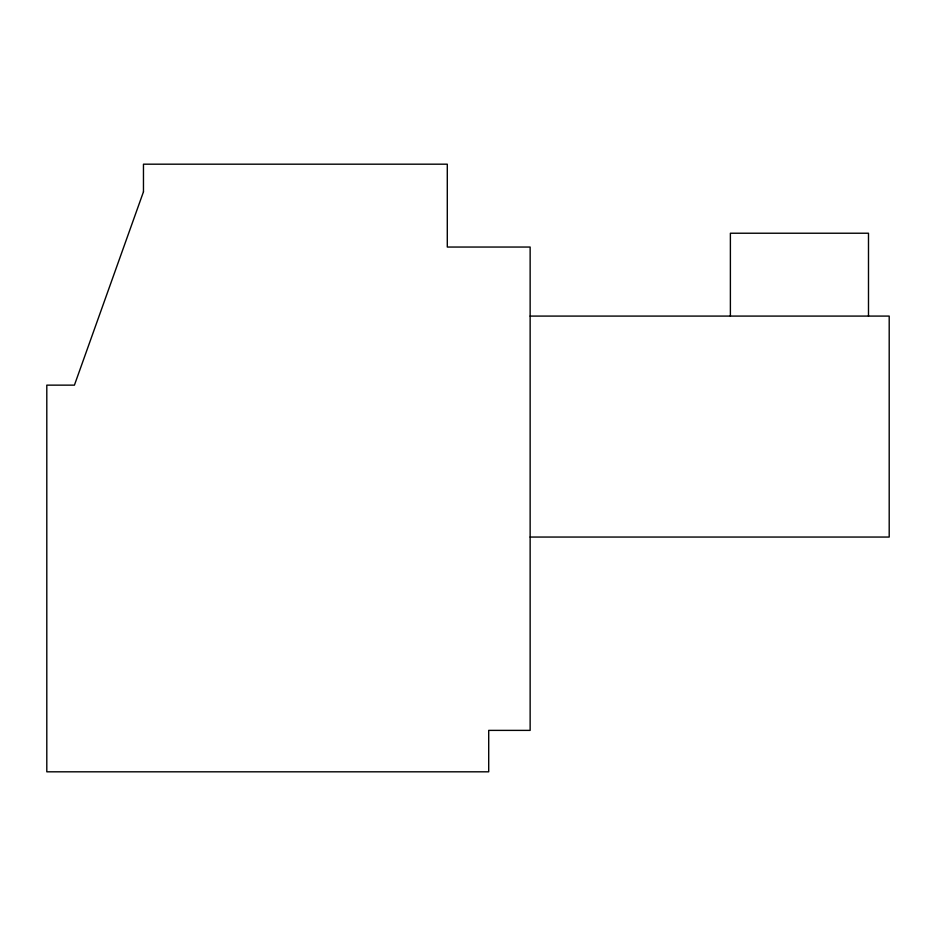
<?xml version="1.0" encoding="UTF-8"?>
<svg xmlns="http://www.w3.org/2000/svg" width="936" height="936" viewBox="0 0 936 936"><rect width="100%" height="100%" fill="white"/><g stroke="black" fill="none" stroke-linecap="round" stroke-linejoin="round"><path stroke-width="1.4" d="M530.139 316.087L889.2 316.087L889.2 537.053L530.139 537.053M868.491 316.087L868.491 233.228L730.384 233.228L730.384 316.087M143.465 191.798L74.424 385.141L46.8 385.141L46.8 771.814L488.709 771.814L488.709 730.384L530.139 730.384L530.139 247.046L447.291 247.046L447.291 164.186L143.465 164.186L143.465 191.798"/></g></svg>
